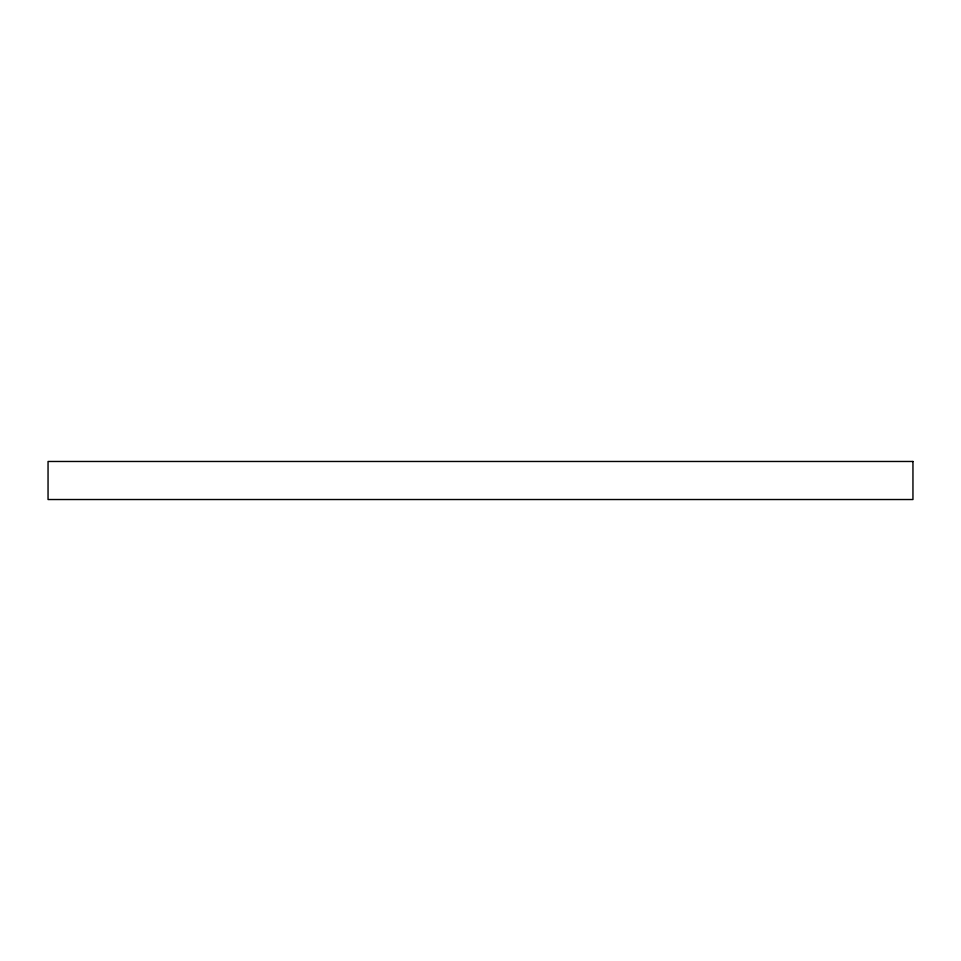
<?xml version="1.0" encoding="UTF-8"?>
<svg xmlns="http://www.w3.org/2000/svg" width="961" height="961" viewBox="0 0 961 961"><rect width="100%" height="100%" fill="white"/><g stroke="black" fill="none" stroke-linecap="round" stroke-linejoin="round"><path stroke-width="1.44" d="M912.95 461.472L48.05 461.472L48.05 499.528L912.95 499.528L912.95 461.472"/></g></svg>
